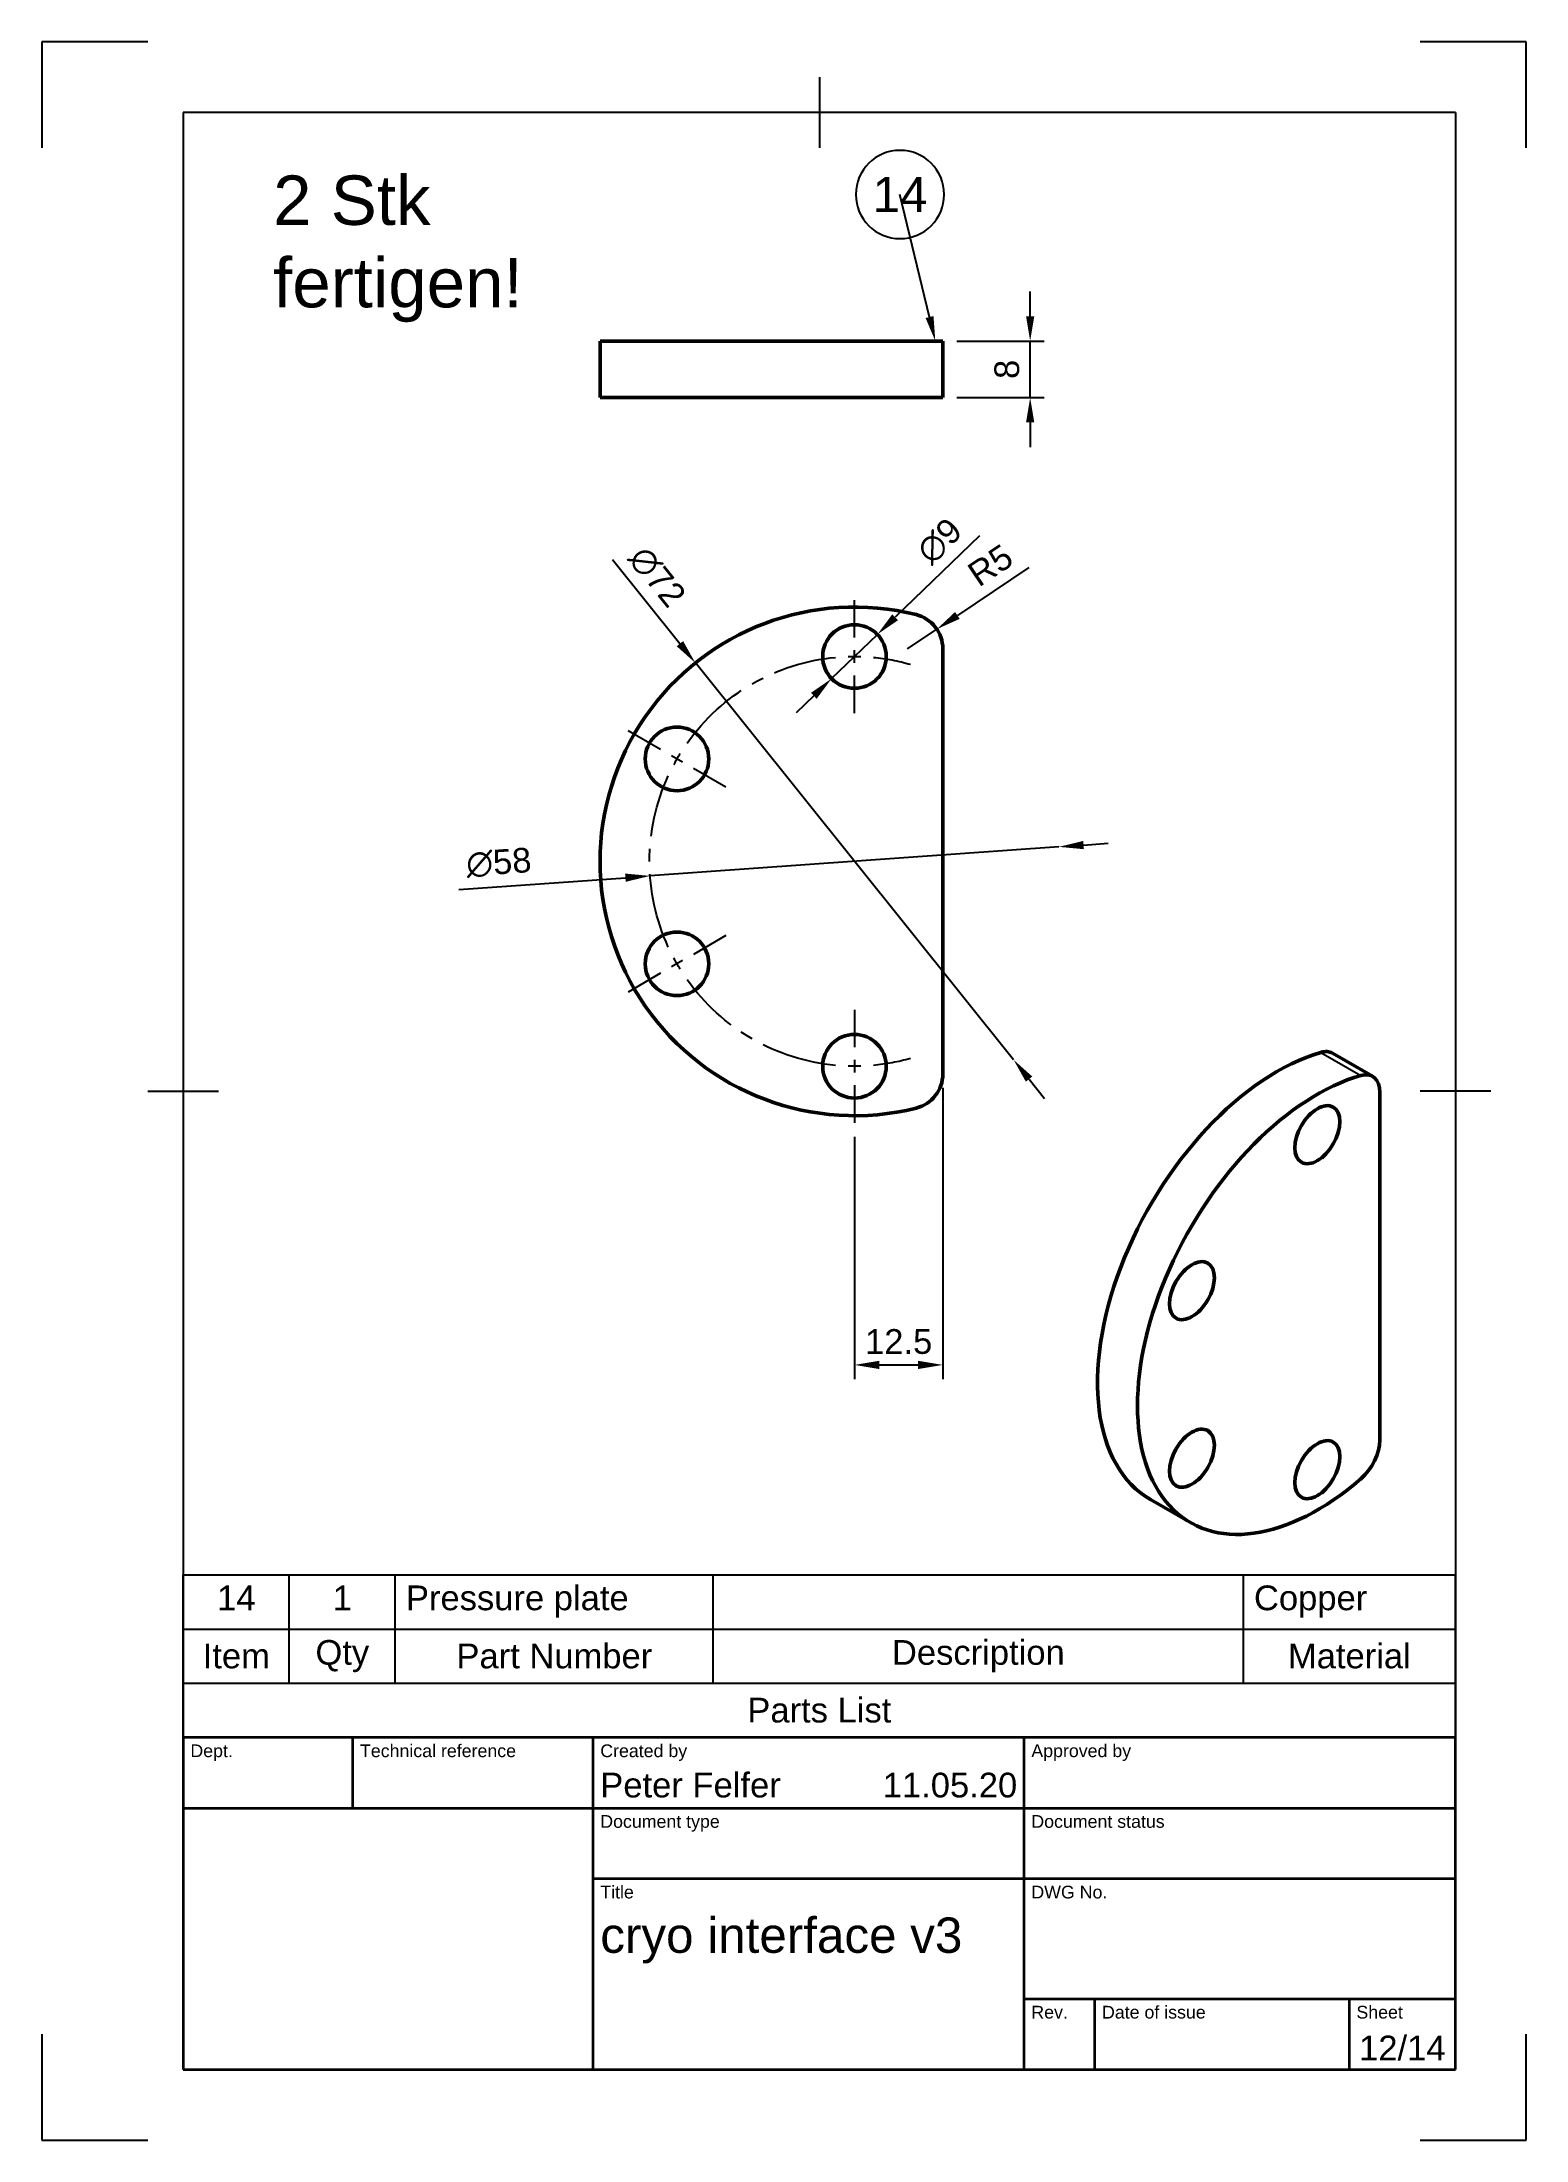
# Model space of a CAD drawing. Header units: millimetres. Extents: x 0 to 210, y 0 to 297.
import ezdxf
from ezdxf import colors
from ezdxf.entities.mleader import LeaderData, LeaderLine
from ezdxf.enums import TextEntityAlignment as Align
from ezdxf.math import Vec2, Vec3

# ---------------------------------------------------------------- set-up
doc = ezdxf.new("R2010")
doc.units = ezdxf.units.MM
doc.header["$LTSCALE"] = 0.75
doc.linetypes.add('CENTER2', pattern=[28.575, 19.05, -3.175, 3.175, -3.175])
for name, color, linetype, lineweight in [('Balloons', 7, 'Continuous', 25), ('Border', 7, 'Continuous', 25), ('FD_Dimensions', 7, 'Continuous', 25), ('Notes', 7, 'Continuous', 25), ('Parts Lists', 7, 'Continuous', 25), ('Smart Centers', 7, 'CENTER2', 25), ('TitleBlock', 7, 'Continuous', 35), ('Visible', 7, 'Continuous', 50), ('Visible Narrow', 7, 'Continuous', 25)]:
    doc.layers.add(name, color=color, linetype=linetype, lineweight=lineweight)
doc.styles.add('FusionTitle', font='')
doc.styles.get("Standard").update_dxf_attribs({"font": 'arial.ttf'})
doc.styles.get('FusionTitle').set_extended_font_data('Arial Unicode MS')
doc.dimstyles.new('Dim-ISO-25', dxfattribs={"dimtxt": 3.5, "dimasz": 3.5, "dimexe": 2, "dimexo": 2, "dimgap": 1.5, "dimtad": 1, "dimzin": 12, "dimdsep": 46, "dimtxsty": 'Standard', "dimcen": 0, "dimazin": 3, "dimtp": 0.1, "dimtm": 0.1, "dimtfac": 0.714, "dimtmove": 0, "dimatfit": 3, "dimfxl": 1, "dimtzin": 12, "dimarcsym": 0})

# ---------------------------------------------------------------- blocks, each defined once
blk = doc.blocks.new('ISO_A4(P)_SHEET')
at = {"layer": 'Border'}
for p, q in [((15, 297), (0, 297)), ((0, 297), (0, 282)), ((210, 297), (195, 297)), ((210, 282), (210, 297)), ((110, 292), (110, 282)), ((200, 287), (20, 287)), ((20, 287), (20, 10)), ((200, 287), (200, 10)), ((15, 148.5), (25, 148.5)), ((205, 148.5), (195, 148.5)), ((0, 15), (0, 0)), ((210, 0), (210, 15)), ((20, 10), (200, 10)), ((0, 0), (15, 0)), ((195, 0), (210, 0))]:
    blk.add_line(p, q, dxfattribs=at)
blk = doc.blocks.new('ISO_TITLEBLOCK')
at = {"layer": 'TitleBlock'}
for p, q in [((0, 47), (-180, 47)), ((-180, 47), (-180, 0)), ((-156, 37), (-156, 47)), ((-122, 0), (-122, 47)), ((-61, 0), (-61, 47)), ((0, 0), (0, 47)), ((-180, 37), (0, 37)), ((-122, 27), (0, 27)), ((-61, 10), (0, 10)), ((-51, 0), (-51, 10)), ((-15, 0), (-15, 10)), ((-180, 0), (0, 0))]:
    blk.add_line(p, q, dxfattribs=at)
at = {"layer": 'TitleBlock', "style": 'FusionTitle'}
for s, p in [('Dept.', (-179, 46)), ('Technical reference', (-155, 46)), ('Created by', (-121, 46)), ('Approved by', (-60, 46)), ('Document type', (-121, 36)), ('Document status', (-60, 36)), ('Title', (-121, 26)), ('DWG No.', (-60, 26)), ('Rev.', (-60, 9)), ('Date of issue', (-50, 9)), ('Sheet', (-14, 9))]:
    blk.add_text(s, height=1.8, dxfattribs=at).set_placement(p, align=Align.TOP_LEFT)
for tag, p, height in [('DEPT', (-179, 38.5), 3.5), ('TECHNICAL_REFERENCE', (-155, 38.5), 3.5), ('CREATED_BY', (-121, 38.5), 3.5), ('APPROVED_BY', (-60, 38.5), 3.5), ('DOCUMENT_TYPE', (-121, 28.5), 3.5), ('DOCUMENT_STATUS', (-60, 28.5), 3.5), ('TITLE_1', (-121, 16.5), 5), ('TITLE_2', (-121, 9), 5), ('TITLE_3', (-121, 1.5), 5), ('DATE_OF_ISSUE', (-50, 1.5), 3.5)]:
    blk.add_attdef(tag, p, '', height=height, dxfattribs=at)
for tag, p in [('CREATED_DATE', (-62, 38.5)), ('APPROVED_DATE', (-1, 38.5))]:
    blk.add_attdef(tag, text='', height=3.5, dxfattribs=at).set_placement(p, align=Align.RIGHT)
for tag, height, p in [('DRAWING_NUMBER', 5, (-30.5, 16.6)), ('REV', 3.5, (-56, 3.1)), ('SHEET', 3.5, (-7.5, 3.1))]:
    blk.add_attdef(tag, text='', height=height, dxfattribs=at).set_placement(p, align=Align.MIDDLE)
blk = doc.blocks.new('*T6')
at = {"layer": 'Parts Lists', "color": 0, "linetype": 'ByBlock', "lineweight": -2, "transparency": 16777216}
for p, q in [((0, 23), (180, 23)), ((0, 0), (0, 23)), ((15, 7.666667), (15, 23)), ((30, 7.666667), (30, 23)), ((75, 7.666667), (75, 23)), ((150, 7.666667), (150, 23)), ((180, 0), (180, 23)), ((0, 15.333333), (180, 15.333333)), ((0, 7.666667), (180, 7.666667)), ((0, 0), (180, 0))]:
    blk.add_line(p, q, dxfattribs=at)
at = {"layer": 'Parts Lists', "color": 0, "transparency": 16777216, "char_height": 3.5}
for s, insert, width, attachment_point in [('14', (7.5, 21.5), 12, 2), ('1', (22.5, 21.5), 12, 2), ('Pressure plate', (31.5, 21.5), 42, 1), ('Copper', (151.5, 21.5), 27, 1), ('Item', (7.5, 11.5), 12, 5), ('Qty', (22.5, 11.5), 12, 5), ('Part Number', (52.5, 11.5), 42, 5), ('Description', (112.5, 11.5), 72, 5), ('Material', (165, 11.5), 27, 5), ('Parts List', (90, 3.833333), 177, 5)]:
    blk.add_mtext(s, dxfattribs=dict(at, insert=insert, width=width, attachment_point=attachment_point))
blk = doc.blocks.new('*U7')
at = {"layer": 'Smart Centers', "color": 0, "ltscale": 0.75, "transparency": 16777216}
for p, q in [((0, 31.678906), (0, 37)), ((0, 21), (0, 26.321094))]:
    blk.add_line(p, q, dxfattribs=at)
at = {"layer": 'Smart Centers', "color": 0, "linetype": 'Continuous', "ltscale": 0.75, "transparency": 16777216}
blk.add_line((0, 28.107031), (0, 29.892969), dxfattribs=at)
at = {"layer": 'Smart Centers', "color": 0, "linetype": 'Continuous', "ltscale": 0.75, "transparency": 16777216, "extrusion": (0, 0, -1)}
blk.add_arc((0, 0), 29, 88.235677, 91.764323, dxfattribs=at)
at = {"layer": 'Smart Centers', "color": 0, "ltscale": 0.75, "transparency": 16777216, "extrusion": (0, 0, -1)}
blk.add_arc((0, 0), 29, 95.294643, 105.856284, dxfattribs=at)
blk = doc.blocks.new('*U8')
at = {"layer": 'Smart Centers', "color": 0, "ltscale": 0.75, "transparency": 16777216}
for p, q in [((-18.186533, -10.5), (-22.794736, -13.160547)), ((-27.434738, -15.839453), (-32.04294, -18.5))]:
    blk.add_line(p, q, dxfattribs=at)
at = {"layer": 'Smart Centers', "color": 0, "linetype": 'Continuous', "ltscale": 0.75, "transparency": 16777216}
blk.add_line((-24.341403, -14.053516), (-25.88807, -14.946484), dxfattribs=at)
at = {"layer": 'Smart Centers', "color": 0, "linetype": 'Continuous', "ltscale": 0.75, "transparency": 16777216, "extrusion": (0, 0, -1)}
blk.add_arc((0, 0), 29, 328.235677, 331.764323, dxfattribs=at)
blk = doc.blocks.new('*U9')
at = {"layer": 'Smart Centers', "color": 0, "ltscale": 0.75, "transparency": 16777216}
for p, q in [((-27.434738, 15.839453), (-32.04294, 18.5)), ((-18.186533, 10.5), (-22.794736, 13.160547))]:
    blk.add_line(p, q, dxfattribs=at)
at = {"layer": 'Smart Centers', "color": 0, "linetype": 'Continuous', "ltscale": 0.75, "transparency": 16777216}
blk.add_line((-24.341403, 14.053516), (-25.88807, 14.946484), dxfattribs=at)
at = {"layer": 'Smart Centers', "color": 0, "linetype": 'Continuous', "ltscale": 0.75, "transparency": 16777216, "extrusion": (0, 0, -1)}
blk.add_arc((0, 0), 29, 28.235677, 31.764323, dxfattribs=at)
blk = doc.blocks.new('*U10')
at = {"layer": 'Smart Centers', "color": 0, "ltscale": 0.75, "transparency": 16777216}
for p, q in [((0, -21), (0, -26.321094)), ((0, -31.678906), (0, -37))]:
    blk.add_line(p, q, dxfattribs=at)
at = {"layer": 'Smart Centers', "color": 0, "linetype": 'Continuous', "ltscale": 0.75, "transparency": 16777216}
blk.add_line((0, -28.107031), (0, -29.892969), dxfattribs=at)
at = {"layer": 'Smart Centers', "color": 0, "linetype": 'Continuous', "ltscale": 0.75, "transparency": 16777216, "extrusion": (0, 0, -1)}
blk.add_arc((0, 0), 29, 268.235677, 271.764323, dxfattribs=at)
at = {"layer": 'Smart Centers', "color": 0, "ltscale": 0.75, "transparency": 16777216, "extrusion": (0, 0, -1)}
blk.add_arc((0, 0), 29, 254.143716, 264.705357, dxfattribs=at)
blk = doc.blocks.new('*U11')
at = {"layer": 'Smart Centers', "color": 0, "ltscale": 0.75, "transparency": 16777216, "extrusion": (0, 0, -1)}
for start, end in [(35.2946, 84.7054), (335.2946, 24.7054), (275.2946, 324.7054)]:
    blk.add_arc((0, 0), 29, start, end, dxfattribs=at)
at = {"layer": 'Smart Centers', "color": 0, "ltscale": 0.75, "transparency": 16777216}
for name in ['*U7', '*U9', '*U8', '*U10']:
    blk.add_blockref(name, (0, 0), dxfattribs=at)
blk = doc.blocks.new('*D20')
at = {"layer": 'Defpoints', "color": 0, "transparency": 16777216}
for p in [(92.458574, 209.094659), (137.489684, 152.914598)]:
    blk.add_point(p, dxfattribs=at)
at = {"layer": 'FD_Dimensions', "lineweight": -2, "transparency": 16777216}
for p, q in [((80.709324, 223.752826), (90.269561, 211.825634)), ((137.489684, 152.914598), (92.458574, 209.094659)), ((139.678696, 150.183623), (141.867708, 147.452648))]:
    blk.add_line(p, q, dxfattribs=at)
at = {"layer": 'FD_Dimensions', "transparency": 16777216}
for points in [[(90.724724, 212.190469), (89.814399, 211.460799), (92.458574, 209.094659)], [(140.133859, 150.548459), (139.223533, 149.818788), (137.489684, 152.914598)]]:
    blk.add_solid(points, dxfattribs=at)
at = {"layer": 'FD_Dimensions', "color": 0, "transparency": 16777216, "insert": (87.036095, 221.271737), "char_height": 3.5, "attachment_point": 5, "rotation": 308.71389055}
blk.add_mtext('∅72', dxfattribs=at)
blk = doc.blocks.new('*D21')
at = {"layer": 'Defpoints', "color": 0, "transparency": 16777216}
for p in [(118.210327, 213.131451), (111.73793, 206.877806)]:
    blk.add_point(p, dxfattribs=at)
at = {"layer": 'FD_Dimensions', "lineweight": -2, "transparency": 16777216}
for p, q in [((132.641137, 227.074536), (120.72737, 215.563425)), ((111.73793, 206.877806), (118.210327, 213.131451)), ((109.220887, 204.445833), (106.703844, 202.013859))]:
    blk.add_line(p, q, dxfattribs=at)
at = {"layer": 'FD_Dimensions', "transparency": 16777216}
for points in [[(120.322041, 215.982932), (121.132699, 215.143918), (118.210327, 213.131451)], [(108.815558, 204.86534), (109.626216, 204.026325), (111.73793, 206.877806)]]:
    blk.add_solid(points, dxfattribs=at)
at = {"layer": 'FD_Dimensions', "color": 0, "transparency": 16777216, "insert": (127.013582, 226.343938), "char_height": 3.5, "attachment_point": 5, "rotation": 44.01525327}
blk.add_mtext('∅9', dxfattribs=at)
blk = doc.blocks.new('*D22')
at = {"layer": 'Defpoints', "color": 0, "transparency": 16777216}
for p in [(127.474129, 254.657407), (139.833673, 254.657407), (127.474129, 246.657407)]:
    blk.add_point(p, dxfattribs=at)
at = {"layer": 'FD_Dimensions', "lineweight": -2, "transparency": 16777216}
for p, q in [((139.833673, 258.157407), (139.833673, 261.657407)), ((129.474129, 254.657407), (141.833673, 254.657407)), ((139.833673, 246.657407), (139.833673, 254.657407)), ((129.474129, 246.657407), (141.833673, 246.657407)), ((139.833673, 243.157407), (139.833673, 239.657407))]:
    blk.add_line(p, q, dxfattribs=at)
at = {"layer": 'FD_Dimensions', "transparency": 16777216}
for points in [[(139.25034, 258.157407), (140.417006, 258.157407), (139.833673, 254.657407)], [(139.25034, 243.157407), (140.417006, 243.157407), (139.833673, 246.657407)]]:
    blk.add_solid(points, dxfattribs=at)
at = {"layer": 'FD_Dimensions', "color": 0, "transparency": 16777216, "insert": (136.546668, 250.657407), "char_height": 3.5, "attachment_point": 5, "rotation": 90}
blk.add_mtext('8', dxfattribs=at)
blk = doc.blocks.new('*D23')
at = {"layer": 'Defpoints', "color": 0, "transparency": 16777216}
for p in [(127.474129, 150.925566), (114.974129, 144.004629), (127.474129, 109.727743)]:
    blk.add_point(p, dxfattribs=at)
at = {"layer": 'FD_Dimensions', "lineweight": -2, "transparency": 16777216}
for p, q in [((127.474129, 148.925566), (127.474129, 107.727743)), ((114.974129, 142.004629), (114.974129, 107.727743)), ((118.474129, 109.727743), (123.974129, 109.727743))]:
    blk.add_line(p, q, dxfattribs=at)
at = {"layer": 'FD_Dimensions', "transparency": 16777216}
for points in [[(118.474129, 110.311076), (118.474129, 109.144409), (114.974129, 109.727743)], [(123.974129, 110.311076), (123.974129, 109.144409), (127.474129, 109.727743)]]:
    blk.add_solid(points, dxfattribs=at)
at = {"layer": 'FD_Dimensions', "color": 0, "transparency": 16777216, "insert": (121.224129, 113.014748), "char_height": 3.5, "attachment_point": 5}
blk.add_mtext('12.5', dxfattribs=at)
blk = doc.blocks.new('*D24')
at = {"layer": 'Defpoints', "color": 0, "transparency": 16777216}
for p in [(143.900993, 183.062907), (86.047264, 178.94635)]:
    blk.add_point(p, dxfattribs=at)
at = {"layer": 'FD_Dimensions', "lineweight": -2, "transparency": 16777216}
for p, q in [((143.900993, 183.062907), (86.047264, 178.94635)), ((147.392166, 183.31132), (150.88334, 183.559733)), ((58.984203, 177.02069), (82.556091, 178.697937))]:
    blk.add_line(p, q, dxfattribs=at)
at = {"layer": 'FD_Dimensions', "transparency": 16777216}
for points in [[(147.350764, 183.893182), (147.433569, 182.729458), (143.900993, 183.062907)], [(82.514689, 179.279799), (82.597493, 178.116075), (86.047264, 178.94635)]]:
    blk.add_solid(points, dxfattribs=at)
at = {"layer": 'FD_Dimensions', "color": 0, "transparency": 16777216, "insert": (64.643437, 180.816819), "char_height": 3.5, "attachment_point": 5, "rotation": 4.06999029}
blk.add_mtext('∅58', dxfattribs=at)
blk = doc.blocks.new('*D25')
at = {"layer": 'Defpoints', "color": 0, "transparency": 16777216}
for p in [(126.624504, 213.87195), (122.474129, 211.083691)]:
    blk.add_point(p, dxfattribs=at)
at = {"layer": 'FD_Dimensions', "lineweight": -2, "transparency": 16777216}
for p, q in [((139.631937, 222.61046), (129.529766, 215.823732)), ((122.474129, 211.083691), (126.624504, 213.87195))]:
    blk.add_line(p, q, dxfattribs=at)
at = {"layer": 'FD_Dimensions', "transparency": 16777216}
blk.add_solid([(129.204469, 216.307942), (129.855063, 215.339521), (126.624504, 213.87195)], dxfattribs=at)
at = {"layer": 'FD_Dimensions', "color": 0, "transparency": 16777216, "insert": (134.204472, 222.915502), "char_height": 3.5, "attachment_point": 5, "rotation": 33.89356795}
blk.add_mtext('R5', dxfattribs=at)
blk = doc.blocks.new('*B19')
at = {"transparency": 16777216}
for start, end in [(90, 270), (270, 90)]:
    blk.add_arc((0, 0), 6.25, start, end, dxfattribs=at)
at = {"transparency": 16777216, "insert": (0, 0), "char_height": 5, "attachment_point": 5}
blk.add_mtext('14', dxfattribs=at)

msp = doc.modelspace()

# ---------------------------------------------------------------- linework, layer by layer
at = {"layer": 'Visible'}
for p, q in [((123.683806, 254.657407), (78.974128, 254.657407)), ((78.974128, 246.657407), (78.974128, 254.657407)), ((123.683806, 254.657407), (127.474129, 254.657407)), ((127.474129, 246.657407), (127.474129, 254.657407)), ((123.683806, 246.657407), (78.974128, 246.657407)), ((127.474129, 246.657407), (123.683806, 246.657407))]:
    msp.add_line(p, q, dxfattribs=at)
at = {"layer": 'Visible', "extrusion": (-1e-16, -1, 0)}
msp.add_line((127.474129, 150.925566), (127.474129, 211.083691), dxfattribs=at)
at = {"layer": 'Visible', "extrusion": (-1e-16, -0.817547, -0.575862)}
for p, q in [((182.619744, 153.840343), (188.276599, 150.582777)), ((189.316971, 99.103736), (189.316971, 148.285838)), ((156.856123, 90.665402), (162.512977, 87.407837))]:
    msp.add_line(p, q, dxfattribs=at)
at = {"layer": 'Visible', "extrusion": (0, 0, -1)}
for centre in [(-114.974129, 210.004629), (-89.859392, 195.504629), (-89.859392, 166.504629), (-114.974129, 152.004629)]:
    msp.add_circle(centre, 4.5, dxfattribs=at)
at = {"layer": 'Visible'}
msp.add_arc((114.974129, 181.004629), 36, 75.999198, 284.000802, dxfattribs=at)
at = {"layer": 'Visible', "extrusion": (0, 0, -1)}
for centre, start, end in [((-122.474129, 211.083691), 104.000802, 180), ((-122.474129, 150.925566), 180, 255.999198)]:
    msp.add_arc(centre, 5, start, end, dxfattribs=at)
at = {"layer": 'Visible'}
for centre, major_axis, start_param, end_param in [((174.821282, 121.862406), (17.96516, 31.197004), 0.5391043583, 3.1415926536), ((180.124583, 149.507426), (2.495161, 4.332917), 0, 0.5391043583), ((180.478137, 118.604841), (17.96516, 31.197004), 0.5391043583, 4.1694172052)]:
    msp.add_ellipse(centre, major_axis=major_axis, ratio=0.5780931159, start_param=start_param, end_param=end_param, dxfattribs=at)
at = {"layer": 'Visible', "extrusion": (0, 1e-16, -1)}
for centre, start_param, end_param in [((185.781438, 146.24986), -0.5391043583, 0.7873318718), ((185.781438, 97.067757), 0.7873318718, 2.1137681019)]:
    msp.add_ellipse(centre, major_axis=(2.495161, 4.332917), ratio=0.5780931159, start_param=start_param, end_param=end_param, dxfattribs=at)
at = {"layer": 'Visible', "extrusion": (1e-16, 1e-16, -1)}
for centre, start_param, end_param in [((180.478137, 142.313707), 4.7123889804, 10.9955742876), ((162.719336, 120.232661), -1.5707963268, 4.7123889804), ((162.719336, 96.523794), 4.7123889804, 10.9955742876), ((180.478137, 94.895974), 4.7123889804, 10.9955742876)]:
    msp.add_ellipse(centre, major_axis=(2.245645, 3.899625), ratio=0.5780931159, start_param=start_param, end_param=end_param, dxfattribs=at)
at = {"layer": 'Visible Narrow', "extrusion": (-1e-16, -0.817547, -0.575862)}
msp.add_line((180.979954, 153.9663), (186.636809, 150.708734), dxfattribs=at)

# ---------------------------------------------------------------- block references
msp.add_blockref('*T6', (20, 57))
at = {"layer": 'Border'}
msp.add_blockref('ISO_A4(P)_SHEET', (0, 0), dxfattribs=at)
at = {"layer": 'Smart Centers', "ltscale": 0.75}
msp.add_blockref('*U11', (114.974129, 181.004629), dxfattribs=at)
at = {"layer": 'TitleBlock'}
msp.add_blockref('ISO_TITLEBLOCK', (200, 10), dxfattribs=at).add_auto_attribs({'CREATED_DATE': '11.05.20', 'SHEET': '12/14', 'TITLE_1': 'cryo interface v3', 'CREATED_BY': 'Peter Felfer'})

# ---------------------------------------------------------------- texts
at = {"layer": 'Notes', "insert": (32.703543, 278.099718), "char_height": 7, "attachment_point": 1}
msp.add_mtext_dynamic_manual_height_columns('2 Stk fertigen!', width=45.012433, gutter_width=17.5, heights=[0], dxfattribs=at)

# ---------------------------------------------------------------- dimensions: what is measured, and where the dimension line sits
at = {"layer": 'FD_Dimensions'}
dim = msp.add_aligned_dim(p1=(127.474129, 246.657407), p2=(127.474129, 254.657407), distance=-12.359544, dimstyle='Dim-ISO-25', override={"dimlfac": 1, "dimclrd": 256, "dimclre": 256}, dxfattribs=at)
dim.commit()
dim.dimension.update_dxf_attribs({"geometry": '*D22', "text_midpoint": (136.546668, 250.657407)})
for p1, p2, picture, middle in [((111.73793, 206.877806), (118.210327, 213.131451), '*D21', (129.365572, 223.909677)), ((143.900993, 183.062907), (86.047264, 178.94635), '*D24', (64.88368, 177.440465))]:
    dim = msp.add_diameter_dim_2p(p1=p1, p2=p2, dimstyle='Dim-ISO-25', override={"dimlfac": 1, "dimclrd": 256, "dimclre": 256}, dxfattribs=at)
    dim.commit()
    dim.dimension.update_dxf_attribs({"geometry": picture, "text_midpoint": middle, "dimtype": 163})
dim = msp.add_diameter_dim_2p(p1=(137.489684, 152.914598), p2=(92.458574, 209.094659), dimstyle='Dim-ISO-25', override={"dimlfac": 1, "dimclrd": 256, "dimclre": 256}, dxfattribs=at)
dim.commit()
dim.dimension.update_dxf_attribs({"geometry": '*D20', "text_midpoint": (87.036095, 221.271737)})
dim = msp.add_radius_dim(center=(122.474129, 211.083691), mpoint=(126.624504, 213.87195), dimstyle='Dim-ISO-25', override={"dimlfac": 1, "dimclrd": 256, "dimclre": 256}, dxfattribs=at)
dim.commit()
dim.dimension.update_dxf_attribs({"geometry": '*D25', "text_midpoint": (134.204472, 222.915502)})
dim = msp.add_linear_dim(base=(127.474129, 109.727743), p1=(114.974129, 144.004629), p2=(127.474129, 150.925566), dimstyle='Dim-ISO-25', override={"dimlfac": 1, "dimclrd": 256, "dimclre": 256}, dxfattribs=at)
dim.commit()
dim.dimension.update_dxf_attribs({"geometry": '*D23', "text_midpoint": (121.224129, 113.014748)})

# ---------------------------------------------------------------- leaders
at = {"layer": 'Balloons'}
ml = msp.add_multileader_block('Standard', dxfattribs=at)
ml.set_content('*B19', color=256)
ml.set_leader_properties()
ml.build(insert=Vec2(0, 0))
ml.multileader.update_dxf_attribs({"has_dogleg": 0, "arrow_head_size": 3.5, "block_connection_type": 1})
ctx = ml.context
ctx.base_point, ctx.char_height, ctx.arrow_head_size = Vec3(121.414204, 275.407407), 3.5, 3.5
ctx.attachment_type = 1
notes = []
notes.append((ctx, [(0, (1, 1, 0), (113.414204, 275.407407), (1, 0), 8, [(0, [(126.414204, 254.657407)], 0, [])])]))
ctx.block.insert = Vec3(121.414204, 275.407407)
for ctx, leaders in notes:
    for number, flags, end, landing, length, lines in leaders:
        leader = LeaderData()
        leader.index, (leader.has_last_leader_line, leader.has_dogleg_vector, leader.attachment_direction) = number, flags
        leader.last_leader_point, leader.dogleg_vector, leader.dogleg_length = Vec3(end), Vec3(landing), length
        for number, points, colour, breaks in lines:
            line = LeaderLine()
            line.index, line.vertices, line.color, line.breaks = number, Vec3.list(points), colors.encode_raw_color(colour), breaks
            leader.lines.append(line)
        ctx.leaders.append(leader)

doc.saveas('drawing.dxf')
